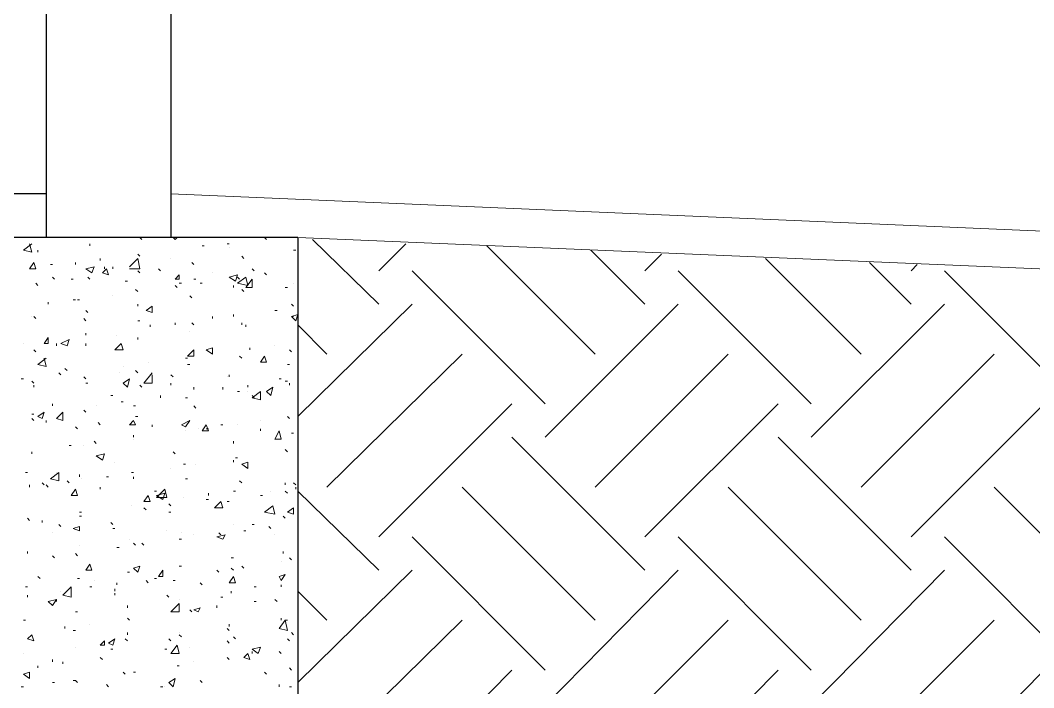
# Model space of a CAD drawing. Header units: millimetres. Extents: x 2928 to 3112, y 1220 to 1280.
# Drawn here: x 3090.681 to 3092.293, y 1264.701 to 1265.763 of the extents above; entities that cross this region are included whole.
import ezdxf

# ---------------------------------------------------------------- set-up
doc = ezdxf.new("R2010")
doc.units = ezdxf.units.MM

msp = doc.modelspace()

# ---------------------------------------------------------------- linework, layer by layer
at = {"color": 7, "linetype": 'Continuous', "lineweight": -2, "true_color": 0x000007}
for points in [[(3090.72191, 1270.38259), (3090.72191, 1265.48679), (3090.72191, 1265.48679)], [(3090.92038, 1270.38259), (3090.92038, 1265.48679), (3090.92038, 1265.48679)]]:
    msp.add_lwpolyline(points, dxfattribs=at)
at = {"color": 253, "linetype": 'Continuous', "lineweight": -2, "true_color": 0x9a9a9a}
for points in [[(3090.72191, 1265.48679), (3089.05138, 1265.48679), (3089.05138, 1265.48679)], [(3090.72191, 1265.48679), (3090.72191, 1265.41732), (3090.72191, 1265.41732)], [(3090.92038, 1265.48679), (3090.92038, 1265.41732), (3090.92038, 1265.41732)], [(3091.12217, 1265.41732), (3089.05138, 1265.41732), (3089.05138, 1265.41732)], [(3091.12217, 1265.41732), (3091.12217, 1264.11398), (3091.12217, 1264.11398)]]:
    msp.add_lwpolyline(points, dxfattribs=at)
at = {"color": 252, "linetype": 'Continuous', "lineweight": 5, "true_color": 0x989898}
for points in [[(3093.70901, 1265.3677), (3090.92038, 1265.48679), (3090.92038, 1265.48679)], [(3093.70901, 1265.30816), (3091.12217, 1265.41732), (3091.12217, 1265.41732)]]:
    msp.add_lwpolyline(points, dxfattribs=at)
at = {"color": 9, "linetype": 'Continuous', "lineweight": 5, "true_color": 0xbababa}
for points in [[(3090.68552, 1265.39747), (3090.69875, 1265.40739), (3090.69875, 1265.40739)], [(3090.69875, 1265.39416), (3090.69544, 1265.40739), (3090.69544, 1265.40739)], [(3090.79137, 1265.40409), (3090.79137, 1265.40739), (3090.79137, 1265.40739)], [(3090.87407, 1265.41401), (3090.87076, 1265.41732), (3090.87076, 1265.41732)], [(3090.92369, 1265.41732), (3090.927, 1265.41401), (3090.927, 1265.41401)], [(3090.927, 1265.41401), (3090.93031, 1265.41732), (3090.93031, 1265.41732)], [(3091.01301, 1265.40739), (3091.0097, 1265.40739), (3091.0097, 1265.40739)], [(3091.07255, 1265.41401), (3091.06924, 1265.41732), (3091.06924, 1265.41732)], [(3091.25118, 1265.31146), (3091.14533, 1265.41401), (3091.14533, 1265.41401)], [(3091.25118, 1265.36439), (3091.29419, 1265.40739), (3091.29419, 1265.40739)], [(3090.68552, 1265.39747), (3090.69875, 1265.39416), (3090.69875, 1265.39416)], [(3090.70867, 1265.39416), (3090.70867, 1265.39747), (3090.70867, 1265.39747)], [(3090.87076, 1265.38755), (3090.86746, 1265.39085), (3090.86746, 1265.39085)], [(3090.97331, 1265.40409), (3090.97, 1265.40409), (3090.97, 1265.40409)], [(3091.11886, 1265.39747), (3091.11555, 1265.39747), (3091.11555, 1265.39747)], [(3091.59521, 1265.23207), (3091.4232, 1265.40409), (3091.4232, 1265.40409)], [(3091.6746, 1265.31146), (3091.5886, 1265.39747), (3091.5886, 1265.39747)], [(3091.6746, 1265.36439), (3091.70107, 1265.39085), (3091.70107, 1265.39085)], [(3090.69544, 1265.3677), (3090.70206, 1265.37762), (3090.70206, 1265.37762)], [(3090.70537, 1265.3677), (3090.70206, 1265.37762), (3090.70206, 1265.37762)], [(3090.73183, 1265.37431), (3090.72852, 1265.37431), (3090.72852, 1265.37431)], [(3090.76822, 1265.37431), (3090.76822, 1265.37762), (3090.76822, 1265.37762)], [(3090.80791, 1265.38093), (3090.80791, 1265.38424), (3090.80791, 1265.38424)], [(3090.85422, 1265.37101), (3090.86746, 1265.38424), (3090.86746, 1265.38424)], [(3090.87076, 1265.3677), (3090.86746, 1265.38424), (3090.86746, 1265.38424)], [(3090.95677, 1265.37431), (3090.95346, 1265.37762), (3090.95346, 1265.37762)], [(3091.03616, 1265.38424), (3091.03286, 1265.38755), (3091.03286, 1265.38755)], [(3092.01863, 1265.23207), (3091.86647, 1265.38424), (3091.86647, 1265.38424)], [(3092.09802, 1265.31146), (3092.03186, 1265.37762), (3092.03186, 1265.37762)], [(3092.09802, 1265.36439), (3092.10795, 1265.37431), (3092.10795, 1265.37431)], [(3090.69544, 1265.3677), (3090.70537, 1265.3677), (3090.70537, 1265.3677)], [(3090.78476, 1265.3677), (3090.79799, 1265.37101), (3090.79799, 1265.37101)], [(3090.78476, 1265.3677), (3090.79468, 1265.36108), (3090.79468, 1265.36108)], [(3090.79468, 1265.36108), (3090.79799, 1265.37101), (3090.79799, 1265.37101)], [(3090.81122, 1265.36108), (3090.81784, 1265.3677), (3090.81784, 1265.3677)], [(3090.81122, 1265.36108), (3090.82115, 1265.35777), (3090.82115, 1265.35777)], [(3090.81453, 1265.3677), (3090.81453, 1265.37101), (3090.81453, 1265.37101)], [(3090.82115, 1265.35777), (3090.81784, 1265.3677), (3090.81784, 1265.3677)], [(3090.82776, 1265.3677), (3090.82776, 1265.37101), (3090.82776, 1265.37101)], [(3090.85422, 1265.3677), (3090.87076, 1265.3677), (3090.87076, 1265.3677)], [(3090.87076, 1265.36108), (3090.86746, 1265.36439), (3090.86746, 1265.36439)], [(3090.90384, 1265.36439), (3090.90054, 1265.3677), (3090.90054, 1265.3677)], [(3090.927, 1265.35116), (3090.93362, 1265.35777), (3090.93362, 1265.35777)], [(3090.93362, 1265.35116), (3090.93362, 1265.35777), (3090.93362, 1265.35777)], [(3091.01301, 1265.35447), (3091.02624, 1265.35777), (3091.02624, 1265.35777)], [(3091.02293, 1265.34785), (3091.02624, 1265.35777), (3091.02624, 1265.35777)], [(3091.0527, 1265.36439), (3091.0494, 1265.3677), (3091.0494, 1265.3677)], [(3091.07255, 1265.35777), (3091.06924, 1265.36108), (3091.06924, 1265.36108)], [(3091.51582, 1265.15268), (3091.30411, 1265.36439), (3091.30411, 1265.36439)], [(3091.93924, 1265.15268), (3091.72753, 1265.36439), (3091.72753, 1265.36439)], [(3092.36266, 1265.15268), (3092.15095, 1265.36439), (3092.15095, 1265.36439)], [(3090.70867, 1265.34123), (3090.70537, 1265.34454), (3090.70537, 1265.34454)], [(3090.73514, 1265.35116), (3090.73183, 1265.35447), (3090.73183, 1265.35447)], [(3090.76491, 1265.35116), (3090.7616, 1265.35116), (3090.7616, 1265.35116)], [(3090.79137, 1265.35116), (3090.78807, 1265.35447), (3090.78807, 1265.35447)], [(3090.85092, 1265.34785), (3090.84761, 1265.34785), (3090.84761, 1265.34785)], [(3090.927, 1265.35116), (3090.93362, 1265.35116), (3090.93362, 1265.35116)], [(3090.93031, 1265.33793), (3090.927, 1265.34123), (3090.927, 1265.34123)], [(3090.93692, 1265.34454), (3090.93362, 1265.34454), (3090.93362, 1265.34454)], [(3090.96008, 1265.35116), (3090.95677, 1265.35116), (3090.95677, 1265.35116)], [(3090.97, 1265.34454), (3090.9667, 1265.34454), (3090.9667, 1265.34454)], [(3091.01301, 1265.35447), (3091.02293, 1265.34785), (3091.02293, 1265.34785)], [(3091.01962, 1265.33793), (3091.01962, 1265.34123), (3091.01962, 1265.34123)], [(3091.02624, 1265.34454), (3091.03947, 1265.35447), (3091.03947, 1265.35447)], [(3091.02955, 1265.35116), (3091.02624, 1265.35447), (3091.02624, 1265.35447)], [(3091.02624, 1265.34454), (3091.04278, 1265.34123), (3091.04278, 1265.34123)], [(3091.04278, 1265.34123), (3091.03947, 1265.35447), (3091.03947, 1265.35447)], [(3091.03947, 1265.33793), (3091.0494, 1265.35116), (3091.0494, 1265.35116)], [(3091.0494, 1265.33793), (3091.0494, 1265.35116), (3091.0494, 1265.35116)], [(3090.86746, 1265.33131), (3090.86415, 1265.33462), (3090.86415, 1265.33462)], [(3090.95346, 1265.32139), (3090.95016, 1265.3247), (3090.95016, 1265.3247)], [(3091.03616, 1265.33131), (3091.03286, 1265.33462), (3091.03286, 1265.33462)], [(3091.03947, 1265.33793), (3091.0494, 1265.33793), (3091.0494, 1265.33793)], [(3091.10563, 1265.33793), (3091.10232, 1265.33793), (3091.10232, 1265.33793)], [(3090.72521, 1265.31146), (3090.72521, 1265.31477), (3090.72521, 1265.31477)], [(3090.76822, 1265.31808), (3090.76491, 1265.31808), (3090.76491, 1265.31808)], [(3090.77483, 1265.31808), (3090.77153, 1265.31808), (3090.77153, 1265.31808)], [(3090.86746, 1265.30816), (3090.86746, 1265.31146), (3090.86746, 1265.31146)], [(3091.11555, 1265.30816), (3091.11225, 1265.31146), (3091.11225, 1265.31146)], [(3091.12217, 1265.13283), (3091.30411, 1265.31146), (3091.30411, 1265.31146)], [(3091.51582, 1265.09975), (3091.72753, 1265.31146), (3091.72753, 1265.31146)], [(3091.93924, 1265.09975), (3092.15095, 1265.31146), (3092.15095, 1265.31146)], [(3090.78807, 1265.29823), (3090.78476, 1265.30154), (3090.78476, 1265.30154)], [(3090.88069, 1265.30154), (3090.89061, 1265.30816), (3090.89061, 1265.30816)], [(3090.88069, 1265.30154), (3090.89061, 1265.29823), (3090.89061, 1265.29823)], [(3090.89061, 1265.29823), (3090.89061, 1265.30816), (3090.89061, 1265.30816)], [(3091.01962, 1265.29162), (3091.01962, 1265.29492), (3091.01962, 1265.29492)], [(3091.08909, 1265.30154), (3091.08578, 1265.30154), (3091.08578, 1265.30154)], [(3091.11225, 1265.29162), (3091.12217, 1265.29492), (3091.12217, 1265.29492)], [(3091.11886, 1265.285), (3091.12217, 1265.29492), (3091.12217, 1265.29492)], [(3090.70537, 1265.28831), (3090.70206, 1265.29162), (3090.70206, 1265.29162)], [(3090.78476, 1265.285), (3090.78145, 1265.28831), (3090.78145, 1265.28831)], [(3090.87076, 1265.285), (3090.86746, 1265.285), (3090.86746, 1265.285)], [(3090.8873, 1265.27508), (3090.8873, 1265.27838), (3090.8873, 1265.27838)], [(3090.927, 1265.27838), (3090.927, 1265.28169), (3090.927, 1265.28169)], [(3090.95677, 1265.27838), (3090.95346, 1265.28169), (3090.95346, 1265.28169)], [(3090.98654, 1265.28831), (3090.98654, 1265.29162), (3090.98654, 1265.29162)], [(3091.03286, 1265.27838), (3091.03286, 1265.28169), (3091.03286, 1265.28169)], [(3091.03947, 1265.27508), (3091.03947, 1265.27838), (3091.03947, 1265.27838)], [(3091.11225, 1265.29162), (3091.11886, 1265.285), (3091.11886, 1265.285)], [(3091.11555, 1265.29162), (3091.11225, 1265.29162), (3091.11225, 1265.29162)], [(3091.16848, 1265.23207), (3091.12217, 1265.27838), (3091.12217, 1265.27838)], [(3090.78476, 1265.26184), (3090.78476, 1265.26515), (3090.78476, 1265.26515)], [(3090.7186, 1265.24861), (3090.72521, 1265.25854), (3090.72521, 1265.25854)], [(3090.7186, 1265.24861), (3090.72521, 1265.24861), (3090.72521, 1265.24861)], [(3090.72521, 1265.24861), (3090.72521, 1265.25854), (3090.72521, 1265.25854)], [(3090.73845, 1265.2453), (3090.73845, 1265.24861), (3090.73845, 1265.24861)], [(3090.74506, 1265.24861), (3090.75829, 1265.25523), (3090.75829, 1265.25523)], [(3090.74506, 1265.24861), (3090.75499, 1265.2453), (3090.75499, 1265.2453)], [(3090.75499, 1265.2453), (3090.75829, 1265.25523), (3090.75829, 1265.25523)], [(3090.78476, 1265.2453), (3090.78476, 1265.24861), (3090.78476, 1265.24861)], [(3090.83107, 1265.23869), (3090.84099, 1265.24861), (3090.84099, 1265.24861)], [(3090.8443, 1265.23869), (3090.84099, 1265.24861), (3090.84099, 1265.24861)], [(3090.86746, 1265.25523), (3090.86746, 1265.25854), (3090.86746, 1265.25854)], [(3090.70537, 1265.23538), (3090.70206, 1265.23869), (3090.70206, 1265.23869)], [(3090.83107, 1265.23869), (3090.8443, 1265.23869), (3090.8443, 1265.23869)], [(3090.94685, 1265.22876), (3090.95677, 1265.23869), (3090.95677, 1265.23869)], [(3090.94685, 1265.22876), (3090.95677, 1265.22876), (3090.95677, 1265.22876)], [(3090.95677, 1265.22876), (3090.95677, 1265.23869), (3090.95677, 1265.23869)], [(3090.97662, 1265.23869), (3090.98654, 1265.242), (3090.98654, 1265.242)], [(3090.97662, 1265.23869), (3090.98654, 1265.23207), (3090.98654, 1265.23207)], [(3090.98654, 1265.23207), (3090.98654, 1265.242), (3090.98654, 1265.242)], [(3091.03286, 1265.22546), (3091.02955, 1265.22876), (3091.02955, 1265.22876)], [(3091.04609, 1265.23869), (3091.04609, 1265.242), (3091.04609, 1265.242)], [(3091.06263, 1265.21884), (3091.06924, 1265.22876), (3091.06924, 1265.22876)], [(3091.07255, 1265.21884), (3091.06924, 1265.22876), (3091.06924, 1265.22876)], [(3091.11225, 1265.23538), (3091.10894, 1265.23869), (3091.10894, 1265.23869)], [(3091.16848, 1265.02036), (3091.3835, 1265.23207), (3091.3835, 1265.23207)], [(3091.59521, 1265.02036), (3091.80692, 1265.23207), (3091.80692, 1265.23207)], [(3092.01863, 1265.02036), (3092.23034, 1265.23207), (3092.23034, 1265.23207)], [(3090.70867, 1265.21553), (3090.72191, 1265.22546), (3090.72191, 1265.22546)], [(3090.70867, 1265.21553), (3090.72191, 1265.21222), (3090.72191, 1265.21222)], [(3090.72191, 1265.21222), (3090.7186, 1265.22546), (3090.7186, 1265.22546)], [(3090.94685, 1265.22546), (3090.94354, 1265.22546), (3090.94354, 1265.22546)], [(3090.95016, 1265.21553), (3090.94685, 1265.21553), (3090.94685, 1265.21553)], [(3091.06263, 1265.21884), (3091.07255, 1265.21884), (3091.07255, 1265.21884)], [(3091.10894, 1265.21553), (3091.10563, 1265.21553), (3091.10563, 1265.21553)], [(3090.74506, 1265.19899), (3090.74175, 1265.2023), (3090.74175, 1265.2023)], [(3090.75499, 1265.20561), (3090.75168, 1265.20892), (3090.75168, 1265.20892)], [(3090.78476, 1265.19238), (3090.78145, 1265.19568), (3090.78145, 1265.19568)], [(3090.86746, 1265.2023), (3090.86415, 1265.20561), (3090.86415, 1265.20561)], [(3090.87738, 1265.18576), (3090.89061, 1265.2023), (3090.89061, 1265.2023)], [(3090.89061, 1265.18576), (3090.89061, 1265.19899), (3090.89061, 1265.19899)], [(3090.92369, 1265.19568), (3090.92038, 1265.19899), (3090.92038, 1265.19899)], [(3091.01301, 1265.19568), (3091.01301, 1265.19899), (3091.01301, 1265.19899)], [(3090.68552, 1265.19238), (3090.68221, 1265.19238), (3090.68221, 1265.19238)], [(3090.70206, 1265.18576), (3090.69875, 1265.18907), (3090.69875, 1265.18907)], [(3090.70206, 1265.17914), (3090.70206, 1265.18245), (3090.70206, 1265.18245)], [(3090.78807, 1265.18576), (3090.78476, 1265.18576), (3090.78476, 1265.18576)], [(3090.8443, 1265.18576), (3090.85422, 1265.19238), (3090.85422, 1265.19238)], [(3090.8443, 1265.18576), (3090.85092, 1265.17914), (3090.85092, 1265.17914)], [(3090.85092, 1265.17914), (3090.85422, 1265.19238), (3090.85422, 1265.19238)], [(3090.87407, 1265.17914), (3090.87076, 1265.18245), (3090.87076, 1265.18245)], [(3090.87738, 1265.18576), (3090.89061, 1265.18576), (3090.89061, 1265.18576)], [(3090.92038, 1265.18245), (3090.92038, 1265.18576), (3090.92038, 1265.18576)], [(3091.04278, 1265.17914), (3091.04278, 1265.18245), (3091.04278, 1265.18245)], [(3091.09571, 1265.19238), (3091.0924, 1265.19238), (3091.0924, 1265.19238)], [(3091.10563, 1265.18907), (3091.10232, 1265.18907), (3091.10232, 1265.18907)], [(3091.10894, 1265.18245), (3091.10894, 1265.18576), (3091.10894, 1265.18576)], [(3090.82776, 1265.16591), (3090.82445, 1265.16591), (3090.82445, 1265.16591)], [(3090.90384, 1265.1626), (3090.90384, 1265.16591), (3090.90384, 1265.16591)], [(3090.95677, 1265.17584), (3090.95677, 1265.17914), (3090.95677, 1265.17914)], [(3091.00308, 1265.17584), (3091.00308, 1265.17914), (3091.00308, 1265.17914)], [(3091.02955, 1265.17253), (3091.02624, 1265.17253), (3091.02624, 1265.17253)], [(3091.0494, 1265.1626), (3091.06263, 1265.17253), (3091.06263, 1265.17253)], [(3091.0527, 1265.1626), (3091.0494, 1265.16591), (3091.0494, 1265.16591)], [(3091.06263, 1265.1593), (3091.06263, 1265.17253), (3091.06263, 1265.17253)], [(3091.07255, 1265.17253), (3091.08248, 1265.17914), (3091.08248, 1265.17914)], [(3091.07255, 1265.17253), (3091.07917, 1265.16591), (3091.07917, 1265.16591)], [(3091.07917, 1265.16591), (3091.08248, 1265.17914), (3091.08248, 1265.17914)], [(3090.73183, 1265.14937), (3090.73183, 1265.15268), (3090.73183, 1265.15268)], [(3090.8443, 1265.15599), (3090.84099, 1265.15599), (3090.84099, 1265.15599)], [(3090.86415, 1265.14937), (3090.86084, 1265.14937), (3090.86084, 1265.14937)], [(3090.94685, 1265.1626), (3090.94354, 1265.1626), (3090.94354, 1265.1626)], [(3090.96008, 1265.14606), (3090.95677, 1265.14937), (3090.95677, 1265.14937)], [(3091.0494, 1265.1626), (3091.06263, 1265.1593), (3091.06263, 1265.1593)], [(3091.25118, 1264.94097), (3091.46289, 1265.15268), (3091.46289, 1265.15268)], [(3091.6746, 1264.94097), (3091.88631, 1265.15268), (3091.88631, 1265.15268)], [(3092.09802, 1264.94097), (3092.30973, 1265.15268), (3092.30973, 1265.15268)], [(3090.70206, 1265.13614), (3090.69875, 1265.13614), (3090.69875, 1265.13614)], [(3090.70867, 1265.13283), (3090.7186, 1265.13945), (3090.7186, 1265.13945)], [(3090.70867, 1265.13283), (3090.71529, 1265.12952), (3090.71529, 1265.12952)], [(3090.71529, 1265.12952), (3090.7186, 1265.13945), (3090.7186, 1265.13945)], [(3090.73845, 1265.12952), (3090.74837, 1265.13945), (3090.74837, 1265.13945)], [(3090.74837, 1265.12622), (3090.74837, 1265.13945), (3090.74837, 1265.13945)], [(3090.78476, 1265.13945), (3090.78145, 1265.14276), (3090.78145, 1265.14276)], [(3090.86746, 1265.13283), (3090.86415, 1265.13283), (3090.86415, 1265.13283)], [(3091.10894, 1265.12952), (3091.10563, 1265.13283), (3091.10563, 1265.13283)], [(3090.70206, 1265.12622), (3090.69875, 1265.12952), (3090.69875, 1265.12952)], [(3090.72191, 1265.12291), (3090.72191, 1265.12622), (3090.72191, 1265.12622)], [(3090.73845, 1265.12952), (3090.74837, 1265.12622), (3090.74837, 1265.12622)], [(3090.77153, 1265.11298), (3090.76822, 1265.11629), (3090.76822, 1265.11629)], [(3090.80791, 1265.1196), (3090.80461, 1265.12291), (3090.80461, 1265.12291)], [(3090.85422, 1265.1196), (3090.86084, 1265.12622), (3090.86084, 1265.12622)], [(3090.85422, 1265.1196), (3090.86415, 1265.1196), (3090.86415, 1265.1196)], [(3090.86415, 1265.1196), (3090.86084, 1265.12622), (3090.86084, 1265.12622)], [(3090.89061, 1265.11629), (3090.89061, 1265.1196), (3090.89061, 1265.1196)], [(3090.93692, 1265.1196), (3090.95016, 1265.12622), (3090.95016, 1265.12622)], [(3090.93692, 1265.1196), (3090.94354, 1265.11629), (3090.94354, 1265.11629)], [(3090.94354, 1265.11629), (3090.95016, 1265.12622), (3090.95016, 1265.12622)], [(3090.97, 1265.10968), (3090.97662, 1265.1196), (3090.97662, 1265.1196)], [(3090.97993, 1265.10968), (3090.97662, 1265.1196), (3090.97662, 1265.1196)], [(3091.00308, 1265.1196), (3090.99978, 1265.1196), (3090.99978, 1265.1196)], [(3090.86084, 1265.09975), (3090.86084, 1265.10306), (3090.86084, 1265.10306)], [(3090.97, 1265.10968), (3090.97993, 1265.10968), (3090.97993, 1265.10968)], [(3090.97993, 1265.11298), (3090.97662, 1265.11298), (3090.97662, 1265.11298)], [(3091.06263, 1265.10968), (3091.06263, 1265.11298), (3091.06263, 1265.11298)], [(3091.08578, 1265.09644), (3091.0924, 1265.10968), (3091.0924, 1265.10968)], [(3091.09571, 1265.09644), (3091.0924, 1265.10968), (3091.0924, 1265.10968)], [(3091.11555, 1265.10637), (3091.11225, 1265.10637), (3091.11225, 1265.10637)], [(3091.6746, 1264.88804), (3091.46289, 1265.09975), (3091.46289, 1265.09975)], [(3092.09802, 1264.88804), (3091.88631, 1265.09975), (3091.88631, 1265.09975)], [(3090.7616, 1265.08652), (3090.75829, 1265.08652), (3090.75829, 1265.08652)], [(3090.8013, 1265.08983), (3090.79799, 1265.09314), (3090.79799, 1265.09314)], [(3091.01962, 1265.08983), (3091.01962, 1265.09314), (3091.01962, 1265.09314)], [(3091.08578, 1265.09644), (3091.09571, 1265.09644), (3091.09571, 1265.09644)], [(3090.69875, 1265.07329), (3090.69875, 1265.0766), (3090.69875, 1265.0766)], [(3090.8013, 1265.06998), (3090.81453, 1265.07329), (3090.81453, 1265.07329)], [(3090.8013, 1265.06998), (3090.81122, 1265.06336), (3090.81122, 1265.06336)], [(3090.81122, 1265.06336), (3090.81453, 1265.07329), (3090.81453, 1265.07329)], [(3090.927, 1265.07329), (3090.92369, 1265.0766), (3090.92369, 1265.0766)], [(3091.02624, 1265.06667), (3091.02293, 1265.06667), (3091.02293, 1265.06667)], [(3091.10563, 1265.0766), (3091.10232, 1265.0799), (3091.10232, 1265.0799)], [(3091.12217, 1265.0766), (3091.12217, 1265.0799), (3091.12217, 1265.0799)], [(3090.94354, 1265.05675), (3090.94023, 1265.05675), (3090.94023, 1265.05675)], [(3091.01962, 1265.06006), (3091.01962, 1265.06336), (3091.01962, 1265.06336)], [(3091.03286, 1265.05675), (3091.04278, 1265.06006), (3091.04278, 1265.06006)], [(3091.03286, 1265.05675), (3091.04278, 1265.05013), (3091.04278, 1265.05013)], [(3091.04278, 1265.05013), (3091.04278, 1265.06006), (3091.04278, 1265.06006)], [(3090.69213, 1265.04352), (3090.68883, 1265.04352), (3090.68883, 1265.04352)], [(3090.72852, 1265.03359), (3090.74175, 1265.04352), (3090.74175, 1265.04352)], [(3090.74175, 1265.03029), (3090.74175, 1265.04352), (3090.74175, 1265.04352)], [(3090.77483, 1265.0369), (3090.77483, 1265.04021), (3090.77483, 1265.04021)], [(3090.82115, 1265.0369), (3090.81784, 1265.0369), (3090.81784, 1265.0369)], [(3090.86084, 1265.04352), (3090.85753, 1265.04352), (3090.85753, 1265.04352)], [(3090.86084, 1265.03359), (3090.86084, 1265.0369), (3090.86084, 1265.0369)], [(3090.69544, 1265.02036), (3090.69544, 1265.02367), (3090.69544, 1265.02367)], [(3090.7186, 1265.02367), (3090.71529, 1265.02698), (3090.71529, 1265.02698)], [(3090.72521, 1265.02036), (3090.72191, 1265.02367), (3090.72191, 1265.02367)], [(3090.72852, 1265.03359), (3090.74175, 1265.03029), (3090.74175, 1265.03029)], [(3090.75829, 1265.02698), (3090.75499, 1265.03029), (3090.75499, 1265.03029)], [(3090.80791, 1265.01705), (3090.80791, 1265.02036), (3090.80791, 1265.02036)], [(3090.94685, 1265.03359), (3090.94354, 1265.03359), (3090.94354, 1265.03359)], [(3091.03286, 1265.02698), (3091.02955, 1265.03029), (3091.02955, 1265.03029)], [(3091.10232, 1265.02367), (3091.10232, 1265.02698), (3091.10232, 1265.02698)], [(3091.11886, 1265.02367), (3091.11555, 1265.02698), (3091.11555, 1265.02698)], [(3091.11886, 1265.01705), (3091.11886, 1265.02036), (3091.11886, 1265.02036)], [(3091.59521, 1264.80865), (3091.3835, 1265.02036), (3091.3835, 1265.02036)], [(3092.01863, 1264.80865), (3091.80692, 1265.02036), (3091.80692, 1265.02036)], [(3092.44205, 1264.80865), (3092.23034, 1265.02036), (3092.23034, 1265.02036)], [(3090.7616, 1265.00713), (3090.76822, 1265.01705), (3090.76822, 1265.01705)], [(3090.7616, 1265.00713), (3090.77153, 1265.00713), (3090.77153, 1265.00713)], [(3090.77153, 1265.00713), (3090.76822, 1265.01705), (3090.76822, 1265.01705)], [(3090.87738, 1264.99721), (3090.884, 1265.00713), (3090.884, 1265.00713)], [(3090.8873, 1264.99721), (3090.884, 1265.00713), (3090.884, 1265.00713)], [(3090.89723, 1265.01375), (3090.89392, 1265.01375), (3090.89392, 1265.01375)], [(3090.89723, 1265.00382), (3090.91046, 1265.01705), (3090.91046, 1265.01705)], [(3090.89723, 1265.00713), (3090.91046, 1265.01044), (3090.91046, 1265.01044)], [(3090.89723, 1265.00713), (3090.90715, 1265.00051), (3090.90715, 1265.00051)], [(3090.89723, 1265.00382), (3090.91377, 1265.00382), (3090.91377, 1265.00382)], [(3090.90715, 1265.00051), (3090.91046, 1265.01044), (3090.91046, 1265.01044)], [(3090.91377, 1265.00382), (3090.91046, 1265.01705), (3090.91046, 1265.01705)], [(3090.97993, 1265.00713), (3090.97993, 1265.01044), (3090.97993, 1265.01044)], [(3091.02293, 1265.01375), (3091.01962, 1265.01375), (3091.01962, 1265.01375)], [(3091.06594, 1265.00713), (3091.06263, 1265.00713), (3091.06263, 1265.00713)], [(3091.10563, 1265.01044), (3091.10232, 1265.01375), (3091.10232, 1265.01375)], [(3091.25118, 1264.88804), (3091.12217, 1265.01375), (3091.12217, 1265.01375)], [(3090.87738, 1264.99721), (3090.8873, 1264.99721), (3090.8873, 1264.99721)], [(3090.88069, 1264.98397), (3090.87738, 1264.98728), (3090.87738, 1264.98728)], [(3090.92038, 1264.99059), (3090.91708, 1264.9939), (3090.91708, 1264.9939)], [(3090.97993, 1265.00051), (3090.97662, 1265.00051), (3090.97662, 1265.00051)], [(3090.98985, 1264.98728), (3090.99978, 1264.99721), (3090.99978, 1264.99721)], [(3090.98985, 1264.98728), (3091.00308, 1264.98728), (3091.00308, 1264.98728)], [(3091.00308, 1264.98728), (3090.99978, 1264.99721), (3090.99978, 1264.99721)], [(3091.01301, 1264.99721), (3091.0097, 1264.99721), (3091.0097, 1264.99721)], [(3091.06924, 1264.98067), (3091.08248, 1264.99059), (3091.08248, 1264.99059)], [(3091.08578, 1264.97736), (3091.08248, 1264.99059), (3091.08248, 1264.99059)], [(3091.10563, 1264.98067), (3091.11555, 1264.98728), (3091.11555, 1264.98728)], [(3091.11555, 1264.97736), (3091.11555, 1264.98728), (3091.11555, 1264.98728)], [(3090.69544, 1264.96743), (3090.69213, 1264.97074), (3090.69213, 1264.97074)], [(3090.77814, 1264.98067), (3090.77483, 1264.98067), (3090.77483, 1264.98067)], [(3090.77814, 1264.97405), (3090.77483, 1264.97405), (3090.77483, 1264.97405)], [(3090.92038, 1264.98067), (3090.91708, 1264.98067), (3090.91708, 1264.98067)], [(3091.06924, 1264.98067), (3091.08578, 1264.97736), (3091.08578, 1264.97736)], [(3091.10232, 1264.97074), (3091.09902, 1264.97405), (3091.09902, 1264.97405)], [(3091.10563, 1264.98067), (3091.11555, 1264.97736), (3091.11555, 1264.97736)], [(3090.71529, 1264.96413), (3090.71529, 1264.96743), (3090.71529, 1264.96743)], [(3090.74506, 1264.95751), (3090.74175, 1264.96082), (3090.74175, 1264.96082)], [(3090.76491, 1264.9542), (3090.77483, 1264.95751), (3090.77483, 1264.95751)], [(3090.76491, 1264.9542), (3090.77483, 1264.95089), (3090.77483, 1264.95089)], [(3090.77483, 1264.95089), (3090.77483, 1264.95751), (3090.77483, 1264.95751)], [(3090.82776, 1264.96082), (3090.82445, 1264.96413), (3090.82445, 1264.96413)], [(3090.83107, 1264.9542), (3090.82776, 1264.9542), (3090.82776, 1264.9542)], [(3091.0527, 1264.96082), (3091.0494, 1264.96082), (3091.0494, 1264.96082)], [(3091.07917, 1264.9542), (3091.07586, 1264.95751), (3091.07586, 1264.95751)], [(3090.93692, 1264.93766), (3090.93362, 1264.93766), (3090.93362, 1264.93766)], [(3090.99316, 1264.94097), (3091.00639, 1264.94428), (3091.00639, 1264.94428)], [(3090.99316, 1264.94097), (3091.00308, 1264.93766), (3091.00308, 1264.93766)], [(3090.99978, 1264.94428), (3090.99647, 1264.94759), (3090.99647, 1264.94759)], [(3091.00308, 1264.93766), (3091.00639, 1264.94428), (3091.00639, 1264.94428)], [(3091.03947, 1264.95089), (3091.03616, 1264.95089), (3091.03616, 1264.95089)], [(3091.51582, 1264.72926), (3091.30411, 1264.94097), (3091.30411, 1264.94097)], [(3091.93924, 1264.72926), (3091.72753, 1264.94097), (3091.72753, 1264.94097)], [(3092.36266, 1264.72926), (3092.15095, 1264.94097), (3092.15095, 1264.94097)], [(3090.83768, 1264.92443), (3090.83438, 1264.92443), (3090.83438, 1264.92443)], [(3090.86415, 1264.92774), (3090.86084, 1264.93105), (3090.86084, 1264.93105)], [(3090.87738, 1264.92774), (3090.87407, 1264.93105), (3090.87407, 1264.93105)], [(3090.69213, 1264.91451), (3090.69213, 1264.91781), (3090.69213, 1264.91781)], [(3090.73514, 1264.90789), (3090.73183, 1264.9112), (3090.73183, 1264.9112)], [(3090.77153, 1264.9112), (3090.76822, 1264.91451), (3090.76822, 1264.91451)], [(3091.01962, 1264.90789), (3091.01632, 1264.90789), (3091.01632, 1264.90789)], [(3091.09902, 1264.91451), (3091.09902, 1264.91781), (3091.09902, 1264.91781)], [(3091.11225, 1264.90458), (3091.10894, 1264.90789), (3091.10894, 1264.90789)], [(3090.78476, 1264.88804), (3090.79137, 1264.89797), (3090.79137, 1264.89797)], [(3090.79468, 1264.88804), (3090.79137, 1264.89797), (3090.79137, 1264.89797)], [(3090.86084, 1264.89135), (3090.87076, 1264.89466), (3090.87076, 1264.89466)], [(3090.86084, 1264.89135), (3090.86746, 1264.88473), (3090.86746, 1264.88473)], [(3090.86746, 1264.88473), (3090.87076, 1264.89466), (3090.87076, 1264.89466)], [(3090.93692, 1264.89466), (3090.93362, 1264.89466), (3090.93362, 1264.89466)], [(3091.01962, 1264.88804), (3091.01632, 1264.89135), (3091.01632, 1264.89135)], [(3091.03616, 1264.89135), (3091.03286, 1264.89466), (3091.03286, 1264.89466)], [(3090.71198, 1264.87481), (3090.70867, 1264.87812), (3090.70867, 1264.87812)], [(3090.77483, 1264.87481), (3090.77153, 1264.87481), (3090.77153, 1264.87481)], [(3090.78476, 1264.88804), (3090.79468, 1264.88804), (3090.79468, 1264.88804)], [(3090.85422, 1264.88473), (3090.85092, 1264.88473), (3090.85092, 1264.88473)], [(3090.89723, 1264.87481), (3090.89392, 1264.87481), (3090.89392, 1264.87481)], [(3090.90054, 1264.87812), (3090.90715, 1264.88804), (3090.90715, 1264.88804)], [(3090.90054, 1264.87812), (3090.90715, 1264.87812), (3090.90715, 1264.87812)], [(3090.90715, 1264.87812), (3090.90715, 1264.88804), (3090.90715, 1264.88804)], [(3090.99647, 1264.88473), (3090.99316, 1264.88804), (3090.99316, 1264.88804)], [(3091.01301, 1264.86819), (3091.01962, 1264.87812), (3091.01962, 1264.87812)], [(3091.02293, 1264.86819), (3091.01962, 1264.87812), (3091.01962, 1264.87812)], [(3091.0924, 1264.87812), (3091.10232, 1264.88143), (3091.10232, 1264.88143)], [(3091.0924, 1264.87812), (3091.09571, 1264.8715), (3091.09571, 1264.8715)], [(3091.09571, 1264.8715), (3091.10232, 1264.88143), (3091.10232, 1264.88143)], [(3091.12217, 1264.70941), (3091.30411, 1264.88804), (3091.30411, 1264.88804)], [(3091.51582, 1264.67302), (3091.72753, 1264.88804), (3091.72753, 1264.88804)], [(3091.93924, 1264.67302), (3092.15095, 1264.88804), (3092.15095, 1264.88804)], [(3090.69213, 1264.86158), (3090.68883, 1264.86158), (3090.68883, 1264.86158)], [(3090.74837, 1264.84835), (3090.7616, 1264.86158), (3090.7616, 1264.86158)], [(3090.7616, 1264.84504), (3090.7616, 1264.86158), (3090.7616, 1264.86158)], [(3090.79468, 1264.86158), (3090.79137, 1264.86158), (3090.79137, 1264.86158)], [(3090.83107, 1264.85496), (3090.83107, 1264.85827), (3090.83107, 1264.85827)], [(3090.83438, 1264.86489), (3090.83438, 1264.86819), (3090.83438, 1264.86819)], [(3090.884, 1264.86819), (3090.88069, 1264.8715), (3090.88069, 1264.8715)], [(3090.927, 1264.8715), (3090.92369, 1264.8715), (3090.92369, 1264.8715)], [(3090.97, 1264.86489), (3090.9667, 1264.86819), (3090.9667, 1264.86819)], [(3091.01301, 1264.86819), (3091.02293, 1264.86819), (3091.02293, 1264.86819)], [(3091.05601, 1264.86158), (3091.0527, 1264.86158), (3091.0527, 1264.86158)], [(3091.09571, 1264.86158), (3091.09571, 1264.86489), (3091.09571, 1264.86489)], [(3090.69213, 1264.84504), (3090.69213, 1264.84835), (3090.69213, 1264.84835)], [(3090.72521, 1264.83842), (3090.73845, 1264.84173), (3090.73845, 1264.84173)], [(3090.73183, 1264.83181), (3090.73845, 1264.84173), (3090.73845, 1264.84173)], [(3090.73845, 1264.83842), (3090.73845, 1264.84173), (3090.73845, 1264.84173)], [(3090.74837, 1264.84835), (3090.7616, 1264.84504), (3090.7616, 1264.84504)], [(3090.83107, 1264.84835), (3090.83107, 1264.85165), (3090.83107, 1264.85165)], [(3090.91708, 1264.84504), (3090.91377, 1264.84835), (3090.91377, 1264.84835)], [(3091.00308, 1264.84504), (3090.99978, 1264.84504), (3090.99978, 1264.84504)], [(3091.01632, 1264.85165), (3091.01632, 1264.85496), (3091.01632, 1264.85496)], [(3091.08909, 1264.83842), (3091.08578, 1264.84173), (3091.08578, 1264.84173)], [(3091.16848, 1264.80865), (3091.12217, 1264.85496), (3091.12217, 1264.85496)], [(3090.72521, 1264.83842), (3090.73183, 1264.83181), (3090.73183, 1264.83181)], [(3090.85092, 1264.8285), (3090.85092, 1264.83181), (3090.85092, 1264.83181)], [(3090.92038, 1264.82188), (3090.93362, 1264.83511), (3090.93362, 1264.83511)], [(3090.93362, 1264.82188), (3090.93362, 1264.83511), (3090.93362, 1264.83511)], [(3090.95346, 1264.82188), (3090.95016, 1264.82519), (3090.95016, 1264.82519)], [(3090.95677, 1264.82519), (3090.9667, 1264.8285), (3090.9667, 1264.8285)], [(3090.95677, 1264.82519), (3090.96339, 1264.82188), (3090.96339, 1264.82188)], [(3090.96339, 1264.82188), (3090.9667, 1264.8285), (3090.9667, 1264.8285)], [(3090.99316, 1264.8285), (3090.99316, 1264.83181), (3090.99316, 1264.83181)], [(3091.05601, 1264.83842), (3091.0527, 1264.83842), (3091.0527, 1264.83842)], [(3090.68883, 1264.80865), (3090.68552, 1264.80865), (3090.68552, 1264.80865)], [(3090.77153, 1264.82188), (3090.76822, 1264.82188), (3090.76822, 1264.82188)], [(3090.85422, 1264.80865), (3090.85092, 1264.81196), (3090.85092, 1264.81196)], [(3090.92038, 1264.82188), (3090.93362, 1264.82188), (3090.93362, 1264.82188)], [(3091.0924, 1264.79542), (3091.10232, 1264.80865), (3091.10232, 1264.80865)], [(3091.09571, 1264.80865), (3091.09571, 1264.81196), (3091.09571, 1264.81196)], [(3091.10563, 1264.79211), (3091.10232, 1264.80865), (3091.10232, 1264.80865)], [(3091.10563, 1264.80865), (3091.10232, 1264.80865), (3091.10232, 1264.80865)], [(3091.16848, 1264.59694), (3091.3835, 1264.80865), (3091.3835, 1264.80865)], [(3091.59521, 1264.59694), (3091.80692, 1264.80865), (3091.80692, 1264.80865)], [(3092.01863, 1264.59694), (3092.23034, 1264.80865), (3092.23034, 1264.80865)], [(3090.75168, 1264.79542), (3090.75168, 1264.79873), (3090.75168, 1264.79873)], [(3091.01301, 1264.79211), (3091.0097, 1264.79542), (3091.0097, 1264.79542)], [(3091.01301, 1264.79873), (3091.01301, 1264.80203), (3091.01301, 1264.80203)], [(3091.0924, 1264.79542), (3091.10563, 1264.79211), (3091.10563, 1264.79211)], [(3090.69213, 1264.77888), (3090.69875, 1264.78549), (3090.69875, 1264.78549)], [(3090.69213, 1264.77888), (3090.70206, 1264.77557), (3090.70206, 1264.77557)], [(3090.70206, 1264.77557), (3090.69875, 1264.78549), (3090.69875, 1264.78549)], [(3090.76822, 1264.79211), (3090.76491, 1264.79211), (3090.76491, 1264.79211)], [(3090.82115, 1264.77226), (3090.83107, 1264.77888), (3090.83107, 1264.77888)], [(3090.82776, 1264.76895), (3090.83107, 1264.77888), (3090.83107, 1264.77888)], [(3090.85092, 1264.77557), (3090.84761, 1264.77888), (3090.84761, 1264.77888)], [(3090.85092, 1264.78549), (3090.85092, 1264.7888), (3090.85092, 1264.7888)], [(3090.92038, 1264.77557), (3090.91708, 1264.77888), (3090.91708, 1264.77888)], [(3090.93692, 1264.78219), (3090.93362, 1264.78549), (3090.93362, 1264.78549)], [(3091.02293, 1264.77888), (3091.01962, 1264.78219), (3091.01962, 1264.78219)], [(3091.10894, 1264.77557), (3091.10563, 1264.77888), (3091.10563, 1264.77888)], [(3091.11555, 1264.78549), (3091.11225, 1264.7888), (3091.11225, 1264.7888)], [(3090.80791, 1264.76895), (3090.81453, 1264.77557), (3090.81453, 1264.77557)], [(3090.80791, 1264.76895), (3090.81453, 1264.76895), (3090.81453, 1264.76895)], [(3090.81453, 1264.76895), (3090.81453, 1264.77557), (3090.81453, 1264.77557)], [(3090.82115, 1264.77226), (3090.82776, 1264.76895), (3090.82776, 1264.76895)], [(3090.82776, 1264.76234), (3090.82445, 1264.76234), (3090.82445, 1264.76234)], [(3090.91377, 1264.76234), (3090.91046, 1264.76234), (3090.91046, 1264.76234)], [(3090.92038, 1264.75572), (3090.93031, 1264.76895), (3090.93031, 1264.76895)], [(3090.93362, 1264.75572), (3090.93031, 1264.76895), (3090.93031, 1264.76895)], [(3091.01301, 1264.77226), (3091.0097, 1264.77557), (3091.0097, 1264.77557)], [(3091.0494, 1264.76234), (3091.06263, 1264.76565), (3091.06263, 1264.76565)], [(3091.0494, 1264.76234), (3091.05932, 1264.75572), (3091.05932, 1264.75572)], [(3091.05932, 1264.75572), (3091.06263, 1264.76565), (3091.06263, 1264.76565)], [(3090.73183, 1264.74249), (3090.73183, 1264.7458), (3090.73183, 1264.7458)], [(3090.81122, 1264.7458), (3090.80791, 1264.74911), (3090.80791, 1264.74911)], [(3090.92038, 1264.75572), (3090.93362, 1264.75572), (3090.93362, 1264.75572)], [(3091.01301, 1264.7458), (3091.0097, 1264.74911), (3091.0097, 1264.74911)], [(3091.03616, 1264.74911), (3091.04278, 1264.75572), (3091.04278, 1264.75572)], [(3091.03616, 1264.74911), (3091.04609, 1264.7458), (3091.04609, 1264.7458)], [(3091.04609, 1264.7458), (3091.04278, 1264.75572), (3091.04278, 1264.75572)], [(3091.0494, 1264.75572), (3091.0494, 1264.75903), (3091.0494, 1264.75903)], [(3091.09571, 1264.75572), (3091.0924, 1264.75903), (3091.0924, 1264.75903)], [(3090.70867, 1264.73257), (3090.70867, 1264.73588), (3090.70867, 1264.73588)], [(3090.74837, 1264.73918), (3090.74837, 1264.74249), (3090.74837, 1264.74249)], [(3090.93362, 1264.73588), (3090.93031, 1264.73588), (3090.93031, 1264.73588)], [(3091.11225, 1264.72926), (3091.10894, 1264.73257), (3091.10894, 1264.73257)], [(3091.25118, 1264.51424), (3091.46289, 1264.72926), (3091.46289, 1264.72926)], [(3091.6746, 1264.51424), (3091.88631, 1264.72926), (3091.88631, 1264.72926)], [(3092.09802, 1264.51424), (3092.30973, 1264.72926), (3092.30973, 1264.72926)], [(3090.68552, 1264.72264), (3090.69544, 1264.72595), (3090.69544, 1264.72595)], [(3090.68552, 1264.72264), (3090.69544, 1264.71603), (3090.69544, 1264.71603)], [(3090.69544, 1264.71603), (3090.69544, 1264.72595), (3090.69544, 1264.72595)], [(3090.76822, 1264.71272), (3090.76491, 1264.71272), (3090.76491, 1264.71272)], [(3090.77153, 1264.70941), (3090.76822, 1264.71272), (3090.76822, 1264.71272)], [(3090.84761, 1264.72264), (3090.8443, 1264.72595), (3090.8443, 1264.72595)], [(3090.86415, 1264.72595), (3090.86084, 1264.72595), (3090.86084, 1264.72595)], [(3090.91708, 1264.70941), (3090.927, 1264.71603), (3090.927, 1264.71603)], [(3090.92369, 1264.7028), (3090.927, 1264.71603), (3090.927, 1264.71603)], [(3090.97, 1264.70941), (3090.9667, 1264.71272), (3090.9667, 1264.71272)], [(3091.07255, 1264.72264), (3091.06924, 1264.72595), (3091.06924, 1264.72595)], [(3090.68552, 1264.7028), (3090.68221, 1264.7028), (3090.68221, 1264.7028)], [(3090.73514, 1264.70941), (3090.73183, 1264.70941), (3090.73183, 1264.70941)], [(3090.82115, 1264.7028), (3090.81784, 1264.7061), (3090.81784, 1264.7061)], [(3090.90715, 1264.7028), (3090.90384, 1264.7028), (3090.90384, 1264.7028)], [(3090.91708, 1264.70941), (3090.92369, 1264.7028), (3090.92369, 1264.7028)], [(3091.0924, 1264.7028), (3091.0924, 1264.7061), (3091.0924, 1264.7061)], [(3091.11225, 1264.7028), (3091.10894, 1264.7028), (3091.10894, 1264.7028)]]:
    msp.add_lwpolyline(points, dxfattribs=at)
for points in [[(3091.01301, 1265.40078), (3091.01301, 1265.40078)], [(3090.92038, 1265.38424), (3090.92038, 1265.38424)], [(3090.98654, 1265.36108), (3090.98654, 1265.36108)], [(3091.11555, 1265.34454), (3091.11555, 1265.34454)], [(3090.82776, 1265.3247), (3090.82776, 1265.3247)], [(3090.69875, 1265.29162), (3090.69875, 1265.29162)], [(3090.927, 1265.27838), (3090.927, 1265.27838)], [(3090.83438, 1265.26184), (3090.83438, 1265.26184)], [(3090.95016, 1265.26846), (3090.95016, 1265.26846)], [(3090.68552, 1265.24861), (3090.68552, 1265.24861)], [(3090.72521, 1265.25523), (3090.72521, 1265.25523)], [(3091.08578, 1265.2453), (3091.08578, 1265.2453)], [(3090.8443, 1265.21222), (3090.8443, 1265.21222)], [(3090.884, 1265.21884), (3090.884, 1265.21884)], [(3090.83768, 1265.2023), (3090.83768, 1265.2023)], [(3091.0097, 1265.19568), (3091.0097, 1265.19568)], [(3091.04278, 1265.17253), (3091.04278, 1265.17253)], [(3090.8013, 1265.14937), (3090.8013, 1265.14937)], [(3091.02624, 1265.1196), (3091.02624, 1265.1196)], [(3091.06263, 1265.12622), (3091.06263, 1265.12622)], [(3090.94354, 1265.10968), (3090.94354, 1265.10968)], [(3090.96339, 1265.11298), (3090.96339, 1265.11298)], [(3090.78145, 1265.08652), (3090.78145, 1265.08652)], [(3090.86084, 1265.09644), (3090.86084, 1265.09644)], [(3090.83107, 1265.06006), (3090.83107, 1265.06006)], [(3090.96008, 1265.05675), (3090.96008, 1265.05675)], [(3090.73845, 1265.04352), (3090.73845, 1265.04352)], [(3090.92038, 1265.05013), (3090.92038, 1265.05013)], [(3090.77814, 1265.03359), (3090.77814, 1265.03359)], [(3090.94023, 1265.00382), (3090.94023, 1265.00382)], [(3091.07917, 1265.01375), (3091.07917, 1265.01375)], [(3090.85753, 1264.99059), (3090.85753, 1264.99059)], [(3091.01962, 1264.96082), (3091.01962, 1264.96082)], [(3090.73183, 1264.94759), (3090.73183, 1264.94759)], [(3090.85422, 1264.93766), (3090.85422, 1264.93766)], [(3090.91377, 1264.95089), (3090.91377, 1264.95089)], [(3090.93692, 1264.94759), (3090.93692, 1264.94759)], [(3090.95677, 1264.94428), (3090.95677, 1264.94428)], [(3091.08578, 1264.94428), (3091.08578, 1264.94428)], [(3090.77483, 1264.92774), (3090.77483, 1264.92774)], [(3091.09571, 1264.90127), (3091.09571, 1264.90127)], [(3090.79799, 1264.8715), (3090.79799, 1264.8715)], [(3090.74506, 1264.85496), (3090.74506, 1264.85496)], [(3090.93362, 1264.84173), (3090.93362, 1264.84173)], [(3090.79137, 1264.80203), (3090.79137, 1264.80203)], [(3090.93362, 1264.7888), (3090.93362, 1264.7888)], [(3090.76822, 1264.76565), (3090.76822, 1264.76565)], [(3090.95016, 1264.76565), (3090.95016, 1264.76565)], [(3090.68552, 1264.75572), (3090.68552, 1264.75572)], [(3090.95677, 1264.74249), (3090.95677, 1264.74249)], [(3090.91046, 1264.7028), (3090.91046, 1264.7028)]]:
    msp.add_lwpolyline(points, close=True, dxfattribs=at)

doc.saveas('drawing.dxf')
